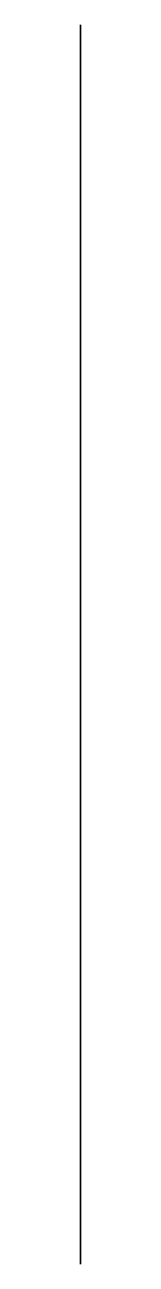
# Model space of a CAD drawing. Header units: inches. Extents: x 22.242 to 22.242, y 10.703 to 11.355.
import ezdxf

# ---------------------------------------------------------------- set-up
doc = ezdxf.new("R2010")
doc.units = ezdxf.units.IN
doc.header["$MEASUREMENT"] = 0
doc.linetypes.add('SLD-Solid', pattern=[0])

msp = doc.modelspace()

# ---------------------------------------------------------------- linework, layer by layer
at = {"extrusion": (-1, 0, 6.12323e-17), "elevation": -22.24164}
msp.add_lwpolyline([(-11.07754, -0.28085), (-11.05254, -0.30585), (-10.70254, -0.30585), (-10.70254, 0.17915), (-10.84919, 0.17915), (-10.70254, 0.17915), (-10.70254, -0.30585), (-11.05254, -0.30585), (-11.07754, -0.28085), (-11.07754, 0.06915)], close=True, dxfattribs=at)
at = {"color": 7, "linetype": 'SLD-Solid', "lineweight": 25}
for points, knots in [([(22.24164, 11.35499, 0.1004), (22.24164, 11.35499, 0.11624), (22.24164, 11.35499, 0.13207), (22.24164, 11.35499, 0.1479), (22.24164, 11.35499, 0.13207), (22.24164, 11.35499, 0.11624), (22.24164, 11.35499, 0.1004), (22.24164, 11.34944, 0.09868), (22.24164, 11.34294, 0.09678), (22.24164, 11.32809, 0.09264), (22.24164, 11.31977, 0.0904), (22.24164, 11.3109, 0.08806), (22.24164, 11.30651, 0.08691), (22.24164, 11.30212, 0.08576), (22.24164, 11.29774, 0.08461), (22.24164, 11.28483, 0.08122), (22.24164, 11.27282, 0.07802), (22.24164, 11.26171, 0.07505), (22.24164, 11.25671, 0.07371), (22.24164, 11.25238, 0.07253), (22.24164, 11.24506, 0.07052), (22.24164, 11.24216, 0.06971), (22.24164, 11.24015, 0.06915), (22.24164, 11.22744, 0.06915), (22.24164, 11.21472, 0.06915), (22.24164, 11.20201, 0.06915), (22.24164, 11.19645, 0.06915), (22.24164, 11.1909, 0.06915), (22.24164, 11.18534, 0.06915), (22.24164, 11.1494, 0.06915), (22.24164, 11.11345, 0.06915), (22.24164, 11.0775, 0.06915)], [0, 0, 0, 0, 1, 1, 1, 2, 2, 2, 2.5, 2.5, 3, 3, 3, 3.000378, 3.000378, 3.000378, 4.000378, 4.000378, 4.000378, 4.500378, 4.500378, 5.000378, 5.000378, 5.000378, 6.000378, 6.000378, 6.000378, 7.000378, 7.000378, 7.000378, 8.000378, 8.000378, 8.000378, 8.000378]), ([(22.24164, 10.84919, 0.17915), (22.24164, 10.86218, 0.17915), (22.24164, 10.87517, 0.17915), (22.24164, 10.88816, 0.17915), (22.24164, 10.94112, 0.17915), (22.24164, 10.99409, 0.17915), (22.24164, 11.04705, 0.17915), (22.24164, 11.0572, 0.17915), (22.24164, 11.06735, 0.17915), (22.24164, 11.0775, 0.17915), (22.24164, 11.11345, 0.17915), (22.24164, 11.1494, 0.17915), (22.24164, 11.18534, 0.17915), (22.24164, 11.1909, 0.17915), (22.24164, 11.19645, 0.17915), (22.24164, 11.20201, 0.17915), (22.24164, 11.21472, 0.17915), (22.24164, 11.22744, 0.17915), (22.24164, 11.24015, 0.17915), (22.24164, 11.24216, 0.17859), (22.24164, 11.24501, 0.1778), (22.24164, 11.25231, 0.1758), (22.24164, 11.25671, 0.1746), (22.24164, 11.26171, 0.17326), (22.24164, 11.27282, 0.17029), (22.24164, 11.28483, 0.16709), (22.24164, 11.29774, 0.1637), (22.24164, 11.30212, 0.16255), (22.24164, 11.30651, 0.1614), (22.24164, 11.3109, 0.16024), (22.24164, 11.31977, 0.15791), (22.24164, 11.32793, 0.15571), (22.24164, 11.34279, 0.15157), (22.24164, 11.34944, 0.14963), (22.24164, 11.35499, 0.1479)], [0, 0, 0, 0, 1, 1, 1, 2, 2, 2, 3, 3, 3, 4, 4, 4, 5, 5, 5, 6, 6, 6, 6.5, 6.5, 7, 7, 7, 8, 8, 8, 8.000378, 8.000378, 8.000378, 8.500378, 8.500378, 9.000378, 9.000378, 9.000378, 9.000378])]:
    msp.add_open_spline(points, degree=3, knots=knots, dxfattribs=at)

doc.saveas('drawing.dxf')
